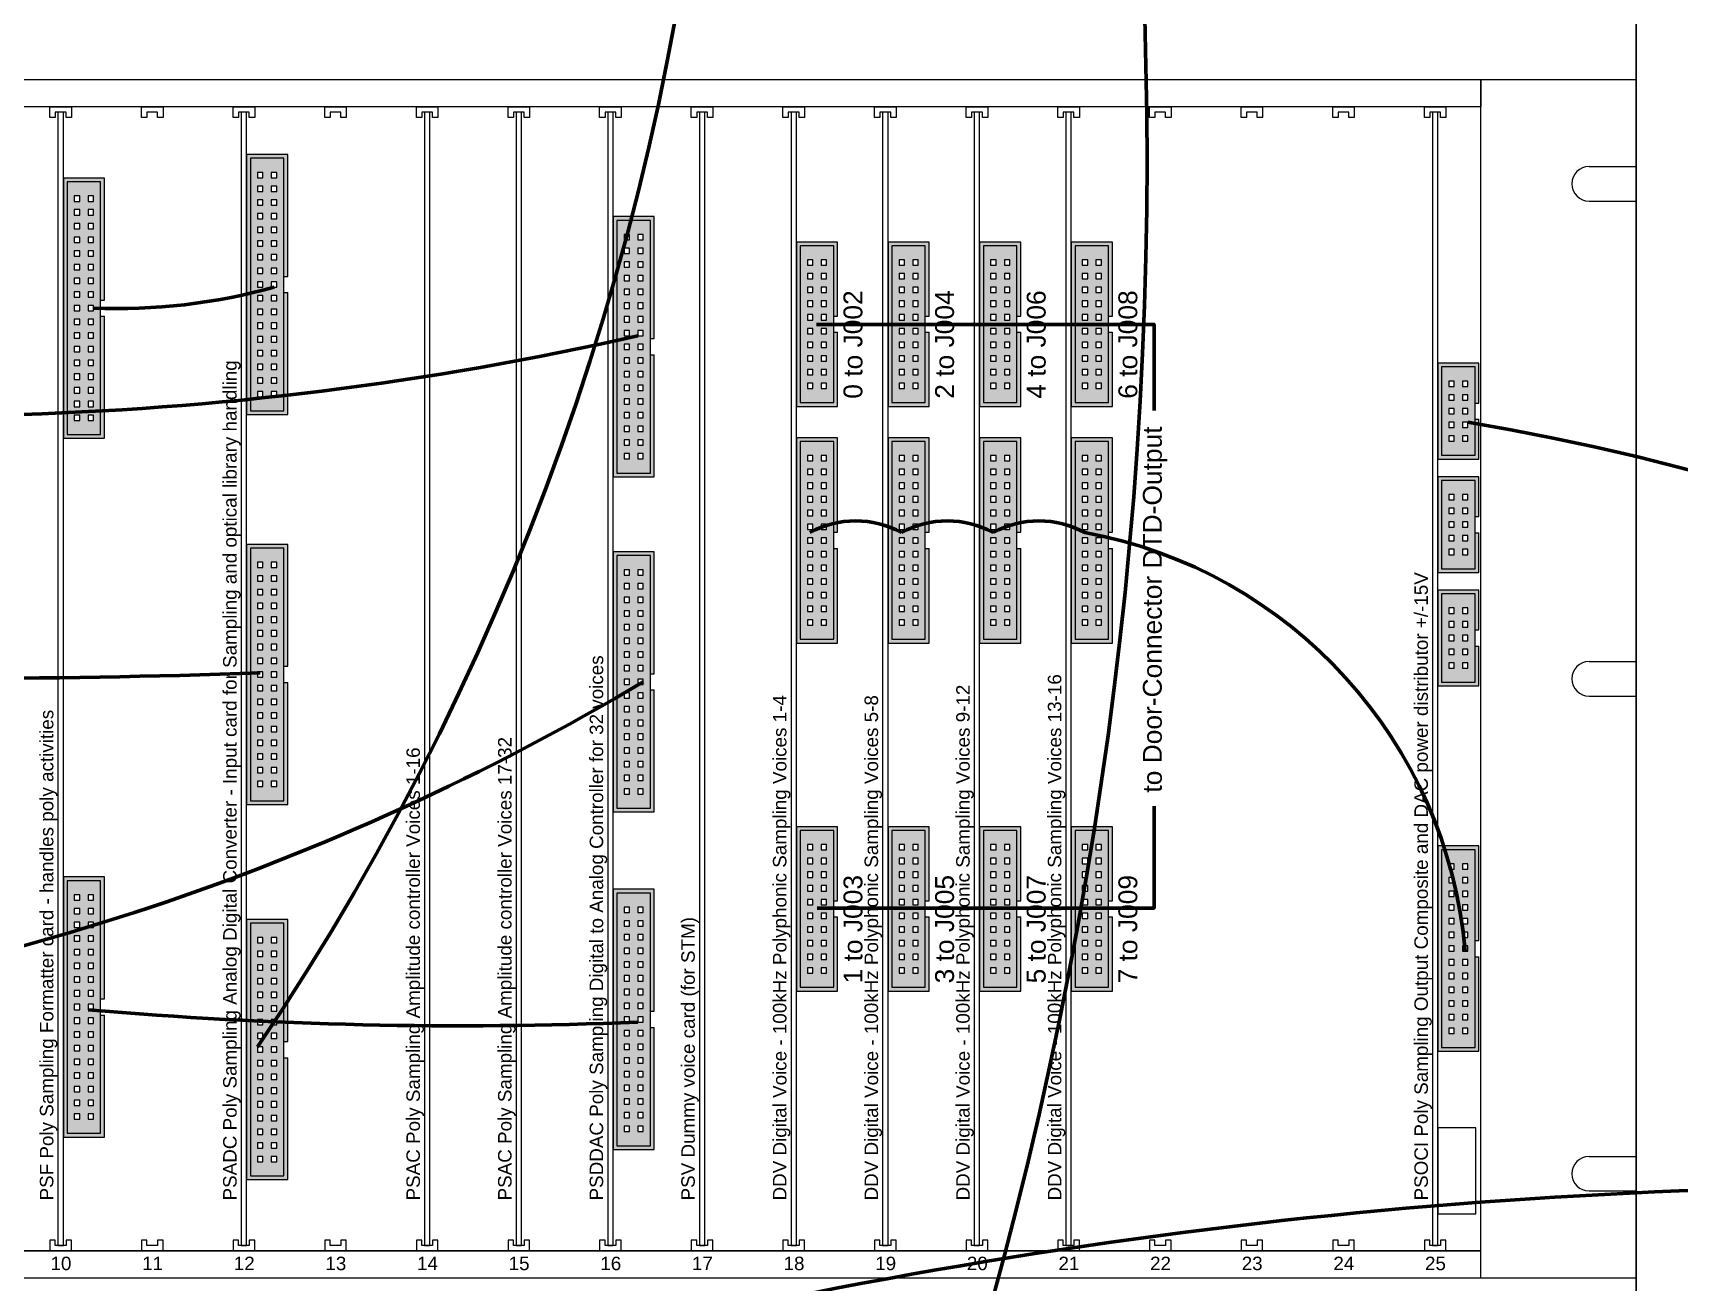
# Model space of a CAD drawing. Header units: millimetres. Extents: x -4275 to 1791, y -353 to 2461.
# Drawn here: x 185.2 to 490.6, y 818.4 to 1050.1 of the extents above; entities that cross this region are included whole.
import ezdxf
from ezdxf.enums import TextEntityAlignment as Align

# ---------------------------------------------------------------- set-up
doc = ezdxf.new("R2010")
doc.units = ezdxf.units.MM
doc.header["$LTSCALE"] = 0.4
doc.layers.add('Connections', color=7, linetype='Continuous', lineweight=70)
doc.styles.get("Standard").update_dxf_attribs({"font": 'ARIALUNI.ttf'})

# ---------------------------------------------------------------- blocks, each defined once
blk = doc.blocks.new('Rack-5HE 25 Slots')
for p, q in [((482.6, 222.25), (0, 222.25)), ((453.8, 0), (453.8, 222.25)), ((453.8, 222.25), (453.8, 217.25)), ((482.6, 206.15), (482.6, 222.25)), ((453.8, 217.25), (28.8, 217.25)), ((473.86, 206.15), (482.6, 206.15)), ((473.86, 199.75), (482.6, 199.75)), ((482.6, 114.33), (482.6, 199.75)), ((473.86, 114.33), (482.6, 114.33)), ((473.86, 107.92), (482.6, 107.92)), ((482.6, 22.5), (482.6, 107.92)), ((473.86, 22.5), (482.6, 22.5)), ((473.86, 16.1), (482.6, 16.1)), ((482.6, 0), (482.6, 16.1)), ((28.8, 5), (453.8, 5)), ((453.8, 5), (28.8, 5)), ((0, 0), (482.6, 0))]:
    blk.add_line(p, q)
for points in [[(188.3, 217.25), (192.3, 217.25), (192.3, 215.25), (191.3, 215.25), (191.3, 216.25), (189.3, 216.25), (189.3, 215.25), (188.3, 215.25)], [(205.3, 217.25), (209.3, 217.25), (209.3, 215.25), (208.3, 215.25), (208.3, 216.25), (206.3, 216.25), (206.3, 215.25), (205.3, 215.25)], [(222.3, 217.25), (226.3, 217.25), (226.3, 215.25), (225.3, 215.25), (225.3, 216.25), (223.3, 216.25), (223.3, 215.25), (222.3, 215.25)], [(239.3, 217.25), (243.3, 217.25), (243.3, 215.25), (242.3, 215.25), (242.3, 216.25), (240.3, 216.25), (240.3, 215.25), (239.3, 215.25)], [(256.3, 217.25), (260.3, 217.25), (260.3, 215.25), (259.3, 215.25), (259.3, 216.25), (257.3, 216.25), (257.3, 215.25), (256.3, 215.25)], [(273.3, 217.25), (277.3, 217.25), (277.3, 215.25), (276.3, 215.25), (276.3, 216.25), (274.3, 216.25), (274.3, 215.25), (273.3, 215.25)], [(290.3, 217.25), (294.3, 217.25), (294.3, 215.25), (293.3, 215.25), (293.3, 216.25), (291.3, 216.25), (291.3, 215.25), (290.3, 215.25)], [(307.3, 217.25), (311.3, 217.25), (311.3, 215.25), (310.3, 215.25), (310.3, 216.25), (308.3, 216.25), (308.3, 215.25), (307.3, 215.25)], [(324.3, 217.25), (328.3, 217.25), (328.3, 215.25), (327.3, 215.25), (327.3, 216.25), (325.3, 216.25), (325.3, 215.25), (324.3, 215.25)], [(341.3, 217.25), (345.3, 217.25), (345.3, 215.25), (344.3, 215.25), (344.3, 216.25), (342.3, 216.25), (342.3, 215.25), (341.3, 215.25)], [(358.3, 217.25), (362.3, 217.25), (362.3, 215.25), (361.3, 215.25), (361.3, 216.25), (359.3, 216.25), (359.3, 215.25), (358.3, 215.25)], [(375.3, 217.25), (379.3, 217.25), (379.3, 215.25), (378.3, 215.25), (378.3, 216.25), (376.3, 216.25), (376.3, 215.25), (375.3, 215.25)], [(392.3, 217.25), (396.3, 217.25), (396.3, 215.25), (395.3, 215.25), (395.3, 216.25), (393.3, 216.25), (393.3, 215.25), (392.3, 215.25)], [(409.3, 217.25), (413.3, 217.25), (413.3, 215.25), (412.3, 215.25), (412.3, 216.25), (410.3, 216.25), (410.3, 215.25), (409.3, 215.25)], [(426.3, 217.25), (430.3, 217.25), (430.3, 215.25), (429.3, 215.25), (429.3, 216.25), (427.3, 216.25), (427.3, 215.25), (426.3, 215.25)], [(443.3, 217.25), (447.3, 217.25), (447.3, 215.25), (446.3, 215.25), (446.3, 216.25), (444.3, 216.25), (444.3, 215.25), (443.3, 215.25)], [(188.3, 5), (192.3, 5), (192.3, 7), (191.3, 7), (191.3, 6), (189.3, 6), (189.3, 7), (188.3, 7)], [(205.3, 5), (209.3, 5), (209.3, 7), (208.3, 7), (208.3, 6), (206.3, 6), (206.3, 7), (205.3, 7)], [(222.3, 5), (226.3, 5), (226.3, 7), (225.3, 7), (225.3, 6), (223.3, 6), (223.3, 7), (222.3, 7)], [(239.3, 5), (243.3, 5), (243.3, 7), (242.3, 7), (242.3, 6), (240.3, 6), (240.3, 7), (239.3, 7)], [(256.3, 5), (260.3, 5), (260.3, 7), (259.3, 7), (259.3, 6), (257.3, 6), (257.3, 7), (256.3, 7)], [(273.3, 5), (277.3, 5), (277.3, 7), (276.3, 7), (276.3, 6), (274.3, 6), (274.3, 7), (273.3, 7)], [(290.3, 5), (294.3, 5), (294.3, 7), (293.3, 7), (293.3, 6), (291.3, 6), (291.3, 7), (290.3, 7)], [(307.3, 5), (311.3, 5), (311.3, 7), (310.3, 7), (310.3, 6), (308.3, 6), (308.3, 7), (307.3, 7)], [(324.3, 5), (328.3, 5), (328.3, 7), (327.3, 7), (327.3, 6), (325.3, 6), (325.3, 7), (324.3, 7)], [(341.3, 5), (345.3, 5), (345.3, 7), (344.3, 7), (344.3, 6), (342.3, 6), (342.3, 7), (341.3, 7)], [(358.3, 5), (362.3, 5), (362.3, 7), (361.3, 7), (361.3, 6), (359.3, 6), (359.3, 7), (358.3, 7)], [(375.3, 5), (379.3, 5), (379.3, 7), (378.3, 7), (378.3, 6), (376.3, 6), (376.3, 7), (375.3, 7)], [(392.3, 5), (396.3, 5), (396.3, 7), (395.3, 7), (395.3, 6), (393.3, 6), (393.3, 7), (392.3, 7)], [(409.3, 5), (413.3, 5), (413.3, 7), (412.3, 7), (412.3, 6), (410.3, 6), (410.3, 7), (409.3, 7)], [(426.3, 5), (430.3, 5), (430.3, 7), (429.3, 7), (429.3, 6), (427.3, 6), (427.3, 7), (426.3, 7)], [(443.3, 5), (447.3, 5), (447.3, 7), (446.3, 7), (446.3, 6), (444.3, 6), (444.3, 7), (443.3, 7)]]:
    blk.add_lwpolyline(points, close=True)
for centre in [(473.86, 202.95), (473.86, 111.12), (473.86, 19.3)]:
    blk.add_arc(centre, 3.2, 90, 270)
for s, p in [('10', (190.36, 1.41)), ('11', (207.36, 1.41)), ('12', (224.36, 1.41)), ('13', (241.36, 1.41)), ('14', (258.36, 1.41)), ('15', (275.36, 1.41)), ('16', (292.36, 1.41)), ('17', (309.36, 1.41)), ('18', (326.36, 1.41)), ('19', (343.36, 1.41)), ('20', (360.36, 1.41)), ('21', (377.36, 1.41)), ('22', (394.36, 1.41)), ('23', (411.36, 1.41)), ('24', (428.36, 1.41)), ('25', (445.36, 1.41))]:
    blk.add_text(s, height=2.5).set_placement(p, align=Align.CENTER)
blk = doc.blocks.new('Karte-5HE')
blk.add_lwpolyline([(-0.5, 0), (0.5, 0), (0.5, 210.25), (-0.5, 210.25)], close=True)
blk.add_attdef('CARD', (-1.35, 8.34), '', height=2.5, rotation=90)
blk = doc.blocks.new('Connector-20')
at = {"true_color": 0x7abdff}
h = blk.add_hatch(color=151, dxfattribs=at)
h.dxf.hatch_style = 1
h.paths.add_polyline_path([(6.92, 29.78), (6.92, 16.74), (7.62, 16.74), (7.62, 30.48), (0, 30.48), (0, 0), (7.62, 0), (7.62, 13.74), (6.92, 13.74), (6.92, 0.7), (0.7, 0.7), (0.7, 29.78)])
at = {"true_color": 0x389cff}
h = blk.add_hatch(color=150, dxfattribs=at)
h.dxf.hatch_style = 1
h.paths.add_polyline_path([(0.7, 29.78), (0.7, 0.7), (6.92, 0.7), (6.92, 29.78)])
h.paths.add_polyline_path([(3.04, 27.17), (3.04, 26.17), (2.04, 26.17), (2.04, 27.17)], flags=16)
h.paths.add_polyline_path([(4.58, 27.17), (5.58, 27.17), (5.58, 26.17), (4.58, 26.17)], flags=16)
h.paths.add_polyline_path([(3.04, 24.63), (3.04, 23.63), (2.04, 23.63), (2.04, 24.63)], flags=16)
h.paths.add_polyline_path([(4.58, 24.63), (5.58, 24.63), (5.58, 23.63), (4.58, 23.63)], flags=16)
h.paths.add_polyline_path([(3.04, 22.09), (3.04, 21.09), (2.04, 21.09), (2.04, 22.09)], flags=16)
h.paths.add_polyline_path([(4.58, 22.09), (5.58, 22.09), (5.58, 21.09), (4.58, 21.09)], flags=16)
h.paths.add_polyline_path([(3.04, 19.55), (3.04, 18.55), (2.04, 18.55), (2.04, 19.55)], flags=16)
h.paths.add_polyline_path([(4.58, 19.55), (5.58, 19.55), (5.58, 18.55), (4.58, 18.55)], flags=16)
h.paths.add_polyline_path([(3.04, 17.01), (3.04, 16.01), (2.04, 16.01), (2.04, 17.01)], flags=16)
h.paths.add_polyline_path([(4.58, 17.01), (5.58, 17.01), (5.58, 16.01), (4.58, 16.01)], flags=16)
h.paths.add_polyline_path([(3.04, 14.47), (3.04, 13.47), (2.04, 13.47), (2.04, 14.47)], flags=16)
h.paths.add_polyline_path([(4.58, 14.47), (5.58, 14.47), (5.58, 13.47), (4.58, 13.47)], flags=16)
h.paths.add_polyline_path([(3.04, 11.93), (3.04, 10.93), (2.04, 10.93), (2.04, 11.93)], flags=16)
h.paths.add_polyline_path([(4.58, 11.93), (5.58, 11.93), (5.58, 10.93), (4.58, 10.93)], flags=16)
h.paths.add_polyline_path([(3.04, 9.39), (3.04, 8.39), (2.04, 8.39), (2.04, 9.39)], flags=16)
h.paths.add_polyline_path([(4.58, 9.39), (5.58, 9.39), (5.58, 8.39), (4.58, 8.39)], flags=16)
h.paths.add_polyline_path([(3.04, 6.85), (3.04, 5.85), (2.04, 5.85), (2.04, 6.85)], flags=16)
h.paths.add_polyline_path([(4.58, 6.85), (5.58, 6.85), (5.58, 5.85), (4.58, 5.85)], flags=16)
h.paths.add_polyline_path([(3.04, 4.31), (3.04, 3.31), (2.04, 3.31), (2.04, 4.31)], flags=16)
h.paths.add_polyline_path([(4.58, 4.31), (5.58, 4.31), (5.58, 3.31), (4.58, 3.31)], flags=16)
for p, q in [((6.92, 16.74), (7.62, 16.74)), ((6.92, 13.74), (7.62, 13.74))]:
    blk.add_line(p, q)
blk.add_lwpolyline([(7.62, 16.74), (7.62, 30.48), (0, 30.48), (0, 0), (7.62, 0), (7.62, 13.74)])
for points in [[(6.92, 29.78), (0.7, 29.78), (0.7, 0.7), (6.92, 0.7)], [(2.04, 26.17), (3.04, 26.17), (3.04, 27.17), (2.04, 27.17)], [(2.04, 23.63), (3.04, 23.63), (3.04, 24.63), (2.04, 24.63)], [(4.58, 26.17), (5.58, 26.17), (5.58, 27.17), (4.58, 27.17)], [(4.58, 23.63), (5.58, 23.63), (5.58, 24.63), (4.58, 24.63)], [(2.04, 21.09), (3.04, 21.09), (3.04, 22.09), (2.04, 22.09)], [(4.58, 21.09), (5.58, 21.09), (5.58, 22.09), (4.58, 22.09)], [(2.04, 18.55), (3.04, 18.55), (3.04, 19.55), (2.04, 19.55)], [(4.58, 18.55), (5.58, 18.55), (5.58, 19.55), (4.58, 19.55)], [(2.04, 16.01), (3.04, 16.01), (3.04, 17.01), (2.04, 17.01)], [(4.58, 16.01), (5.58, 16.01), (5.58, 17.01), (4.58, 17.01)], [(2.04, 13.47), (3.04, 13.47), (3.04, 14.47), (2.04, 14.47)], [(4.58, 13.47), (5.58, 13.47), (5.58, 14.47), (4.58, 14.47)], [(2.04, 10.93), (3.04, 10.93), (3.04, 11.93), (2.04, 11.93)], [(2.04, 8.39), (3.04, 8.39), (3.04, 9.39), (2.04, 9.39)], [(4.58, 10.93), (5.58, 10.93), (5.58, 11.93), (4.58, 11.93)], [(4.58, 8.39), (5.58, 8.39), (5.58, 9.39), (4.58, 9.39)], [(2.04, 5.85), (3.04, 5.85), (3.04, 6.85), (2.04, 6.85)], [(4.58, 5.85), (5.58, 5.85), (5.58, 6.85), (4.58, 6.85)], [(2.04, 3.31), (3.04, 3.31), (3.04, 4.31), (2.04, 4.31)], [(4.58, 3.31), (5.58, 3.31), (5.58, 4.31), (4.58, 4.31)]]:
    blk.add_lwpolyline(points, close=True)
blk = doc.blocks.new('Connector-26')
at = {"true_color": 0x7abdff}
h = blk.add_hatch(color=151, dxfattribs=at)
h.dxf.hatch_style = 1
h.paths.add_polyline_path([(0, 38.1), (0, 0), (7.62, 0), (7.62, 17.55), (6.92, 17.55), (6.92, 0.7), (0.7, 0.7), (0.7, 37.4), (6.92, 37.4), (6.92, 20.55), (7.62, 20.55), (7.62, 38.1)])
at = {"true_color": 0x389cff}
h = blk.add_hatch(color=150, dxfattribs=at)
h.dxf.hatch_style = 1
h.paths.add_polyline_path([(0.7, 37.4), (0.7, 0.7), (6.92, 0.7), (6.92, 37.4)])
h.paths.add_polyline_path([(3.04, 34.79), (3.04, 33.79), (2.04, 33.79), (2.04, 34.79)], flags=16)
h.paths.add_polyline_path([(4.58, 34.79), (5.58, 34.79), (5.58, 33.79), (4.58, 33.79)], flags=16)
h.paths.add_polyline_path([(3.04, 32.25), (3.04, 31.25), (2.04, 31.25), (2.04, 32.25)], flags=16)
h.paths.add_polyline_path([(4.58, 32.25), (5.58, 32.25), (5.58, 31.25), (4.58, 31.25)], flags=16)
h.paths.add_polyline_path([(3.04, 29.71), (3.04, 28.71), (2.04, 28.71), (2.04, 29.71)], flags=16)
h.paths.add_polyline_path([(4.58, 29.71), (5.58, 29.71), (5.58, 28.71), (4.58, 28.71)], flags=16)
h.paths.add_polyline_path([(3.04, 27.17), (3.04, 26.17), (2.04, 26.17), (2.04, 27.17)], flags=16)
h.paths.add_polyline_path([(4.58, 27.17), (5.58, 27.17), (5.58, 26.17), (4.58, 26.17)], flags=16)
h.paths.add_polyline_path([(3.04, 24.63), (3.04, 23.63), (2.04, 23.63), (2.04, 24.63)], flags=16)
h.paths.add_polyline_path([(4.58, 24.63), (5.58, 24.63), (5.58, 23.63), (4.58, 23.63)], flags=16)
h.paths.add_polyline_path([(3.04, 22.09), (3.04, 21.09), (2.04, 21.09), (2.04, 22.09)], flags=16)
h.paths.add_polyline_path([(4.58, 22.09), (5.58, 22.09), (5.58, 21.09), (4.58, 21.09)], flags=16)
h.paths.add_polyline_path([(3.04, 19.55), (3.04, 18.55), (2.04, 18.55), (2.04, 19.55)], flags=16)
h.paths.add_polyline_path([(4.58, 19.55), (5.58, 19.55), (5.58, 18.55), (4.58, 18.55)], flags=16)
h.paths.add_polyline_path([(3.04, 17.01), (3.04, 16.01), (2.04, 16.01), (2.04, 17.01)], flags=16)
h.paths.add_polyline_path([(4.58, 17.01), (5.58, 17.01), (5.58, 16.01), (4.58, 16.01)], flags=16)
h.paths.add_polyline_path([(3.04, 14.47), (3.04, 13.47), (2.04, 13.47), (2.04, 14.47)], flags=16)
h.paths.add_polyline_path([(4.58, 14.47), (5.58, 14.47), (5.58, 13.47), (4.58, 13.47)], flags=16)
h.paths.add_polyline_path([(3.04, 11.93), (3.04, 10.93), (2.04, 10.93), (2.04, 11.93)], flags=16)
h.paths.add_polyline_path([(4.58, 11.93), (5.58, 11.93), (5.58, 10.93), (4.58, 10.93)], flags=16)
h.paths.add_polyline_path([(3.04, 9.39), (3.04, 8.39), (2.04, 8.39), (2.04, 9.39)], flags=16)
h.paths.add_polyline_path([(4.58, 9.39), (5.58, 9.39), (5.58, 8.39), (4.58, 8.39)], flags=16)
h.paths.add_polyline_path([(3.04, 6.85), (3.04, 5.85), (2.04, 5.85), (2.04, 6.85)], flags=16)
h.paths.add_polyline_path([(4.58, 6.85), (5.58, 6.85), (5.58, 5.85), (4.58, 5.85)], flags=16)
h.paths.add_polyline_path([(3.04, 4.31), (3.04, 3.31), (2.04, 3.31), (2.04, 4.31)], flags=16)
h.paths.add_polyline_path([(4.58, 4.31), (5.58, 4.31), (5.58, 3.31), (4.58, 3.31)], flags=16)
for p, q in [((6.92, 20.55), (7.62, 20.55)), ((6.92, 17.55), (7.62, 17.55))]:
    blk.add_line(p, q)
blk.add_lwpolyline([(7.62, 20.55), (7.62, 38.1), (0, 38.1), (0, 0), (7.62, 0), (7.62, 17.55)])
for points in [[(6.92, 37.4), (0.7, 37.4), (0.7, 0.7), (6.92, 0.7)], [(2.04, 33.79), (3.04, 33.79), (3.04, 34.79), (2.04, 34.79)], [(4.58, 33.79), (5.58, 33.79), (5.58, 34.79), (4.58, 34.79)], [(2.04, 31.25), (3.04, 31.25), (3.04, 32.25), (2.04, 32.25)], [(4.58, 31.25), (5.58, 31.25), (5.58, 32.25), (4.58, 32.25)], [(2.04, 28.71), (3.04, 28.71), (3.04, 29.71), (2.04, 29.71)], [(4.58, 28.71), (5.58, 28.71), (5.58, 29.71), (4.58, 29.71)], [(2.04, 26.17), (3.04, 26.17), (3.04, 27.17), (2.04, 27.17)], [(2.04, 23.63), (3.04, 23.63), (3.04, 24.63), (2.04, 24.63)], [(4.58, 26.17), (5.58, 26.17), (5.58, 27.17), (4.58, 27.17)], [(4.58, 23.63), (5.58, 23.63), (5.58, 24.63), (4.58, 24.63)], [(2.04, 21.09), (3.04, 21.09), (3.04, 22.09), (2.04, 22.09)], [(4.58, 21.09), (5.58, 21.09), (5.58, 22.09), (4.58, 22.09)], [(2.04, 18.55), (3.04, 18.55), (3.04, 19.55), (2.04, 19.55)], [(4.58, 18.55), (5.58, 18.55), (5.58, 19.55), (4.58, 19.55)], [(2.04, 16.01), (3.04, 16.01), (3.04, 17.01), (2.04, 17.01)], [(4.58, 16.01), (5.58, 16.01), (5.58, 17.01), (4.58, 17.01)], [(2.04, 13.47), (3.04, 13.47), (3.04, 14.47), (2.04, 14.47)], [(4.58, 13.47), (5.58, 13.47), (5.58, 14.47), (4.58, 14.47)], [(2.04, 10.93), (3.04, 10.93), (3.04, 11.93), (2.04, 11.93)], [(2.04, 8.39), (3.04, 8.39), (3.04, 9.39), (2.04, 9.39)], [(4.58, 10.93), (5.58, 10.93), (5.58, 11.93), (4.58, 11.93)], [(4.58, 8.39), (5.58, 8.39), (5.58, 9.39), (4.58, 9.39)], [(2.04, 5.85), (3.04, 5.85), (3.04, 6.85), (2.04, 6.85)], [(4.58, 5.85), (5.58, 5.85), (5.58, 6.85), (4.58, 6.85)], [(2.04, 3.31), (3.04, 3.31), (3.04, 4.31), (2.04, 4.31)], [(4.58, 3.31), (5.58, 3.31), (5.58, 4.31), (4.58, 4.31)]]:
    blk.add_lwpolyline(points, close=True)
blk = doc.blocks.new('Voice-Card')
blk.add_lwpolyline([(-0.5, 0), (0.5, 0), (0.5, 210.25), (-0.5, 210.25)], close=True)
for name, p in [('Connector-20', (0.5, 155.66)), ('Connector-26', (0.5, 111.74)), ('Connector-20', (0.5, 47.19))]:
    blk.add_blockref(name, p)
blk.add_attdef('CARD', (-1.35, 8.34), '', height=2.5, rotation=90)
blk = doc.blocks.new('Connector-10')
at = {"true_color": 0x7abdff}
h = blk.add_hatch(color=151, dxfattribs=at)
h.dxf.hatch_style = 1
h.paths.add_polyline_path([(6.92, 17.08), (6.92, 10.39), (7.62, 10.39), (7.62, 17.78), (0, 17.78), (0, 0), (7.62, 0), (7.62, 7.39), (6.92, 7.39), (6.92, 0.7), (0.7, 0.7), (0.7, 17.08)])
at = {"true_color": 0x389cff}
h = blk.add_hatch(color=150, dxfattribs=at)
h.dxf.hatch_style = 1
h.paths.add_polyline_path([(0.7, 17.08), (0.7, 0.7), (6.92, 0.7), (6.92, 17.08)])
h.paths.add_polyline_path([(3.04, 14.47), (3.04, 13.47), (2.04, 13.47), (2.04, 14.47)], flags=16)
h.paths.add_polyline_path([(4.58, 14.47), (5.58, 14.47), (5.58, 13.47), (4.58, 13.47)], flags=16)
h.paths.add_polyline_path([(3.04, 11.93), (3.04, 10.93), (2.04, 10.93), (2.04, 11.93)], flags=16)
h.paths.add_polyline_path([(4.58, 11.93), (5.58, 11.93), (5.58, 10.93), (4.58, 10.93)], flags=16)
h.paths.add_polyline_path([(3.04, 9.39), (3.04, 8.39), (2.04, 8.39), (2.04, 9.39)], flags=16)
h.paths.add_polyline_path([(4.58, 9.39), (5.58, 9.39), (5.58, 8.39), (4.58, 8.39)], flags=16)
h.paths.add_polyline_path([(3.04, 6.85), (3.04, 5.85), (2.04, 5.85), (2.04, 6.85)], flags=16)
h.paths.add_polyline_path([(4.58, 6.85), (5.58, 6.85), (5.58, 5.85), (4.58, 5.85)], flags=16)
h.paths.add_polyline_path([(3.04, 4.31), (3.04, 3.31), (2.04, 3.31), (2.04, 4.31)], flags=16)
h.paths.add_polyline_path([(4.58, 4.31), (5.58, 4.31), (5.58, 3.31), (4.58, 3.31)], flags=16)
for p, q in [((6.92, 10.39), (7.62, 10.39)), ((6.92, 7.39), (7.62, 7.39))]:
    blk.add_line(p, q)
blk.add_lwpolyline([(7.62, 10.39), (7.62, 17.78), (0, 17.78), (0, 0), (7.62, 0), (7.62, 7.39)])
for points in [[(6.92, 17.08), (0.7, 17.08), (0.7, 0.7), (6.92, 0.7)], [(2.04, 13.47), (3.04, 13.47), (3.04, 14.47), (2.04, 14.47)], [(4.58, 13.47), (5.58, 13.47), (5.58, 14.47), (4.58, 14.47)], [(2.04, 10.93), (3.04, 10.93), (3.04, 11.93), (2.04, 11.93)], [(2.04, 8.39), (3.04, 8.39), (3.04, 9.39), (2.04, 9.39)], [(4.58, 10.93), (5.58, 10.93), (5.58, 11.93), (4.58, 11.93)], [(4.58, 8.39), (5.58, 8.39), (5.58, 9.39), (4.58, 9.39)], [(2.04, 5.85), (3.04, 5.85), (3.04, 6.85), (2.04, 6.85)], [(4.58, 5.85), (5.58, 5.85), (5.58, 6.85), (4.58, 6.85)], [(2.04, 3.31), (3.04, 3.31), (3.04, 4.31), (2.04, 4.31)], [(4.58, 3.31), (5.58, 3.31), (5.58, 4.31), (4.58, 4.31)]]:
    blk.add_lwpolyline(points, close=True)
blk = doc.blocks.new('PSOC-Card')
for points in [[(-0.5, 0), (0.5, 0), (0.5, 210.25), (-0.5, 210.25)], [(0.5, 5.85), (7.57, 5.85), (7.57, 21.79), (0.5, 21.79)]]:
    blk.add_lwpolyline(points, close=True)
for name, p in [('Connector-10', (0.5, 145.88)), ('Connector-10', (0.5, 124.83)), ('Connector-10', (0.5, 103.79)), ('Connector-26', (0.5, 36.01))]:
    blk.add_blockref(name, p)
blk.add_attdef('CARD', (-1.35, 8.34), '', height=2.5, rotation=90)
blk = doc.blocks.new('Connector-34')
at = {"true_color": 0x7abdff}
h = blk.add_hatch(color=151, dxfattribs=at)
h.dxf.hatch_style = 1
h.paths.add_polyline_path([(0, 48.26), (0, 0), (7.62, 0), (7.62, 22.63), (6.92, 22.63), (6.92, 0.7), (0.7, 0.7), (0.7, 47.56), (6.92, 47.56), (6.92, 25.63), (7.62, 25.63), (7.62, 48.26)])
at = {"true_color": 0x389cff}
h = blk.add_hatch(color=150, dxfattribs=at)
h.dxf.hatch_style = 1
h.paths.add_polyline_path([(0.7, 47.56), (0.7, 0.7), (6.92, 0.7), (6.92, 47.56)])
h.paths.add_polyline_path([(5.58, 44.95), (5.58, 43.95), (4.58, 43.95), (4.58, 44.95)], flags=16)
h.paths.add_polyline_path([(3.04, 44.95), (3.04, 43.95), (2.04, 43.95), (2.04, 44.95)], flags=16)
h.paths.add_polyline_path([(5.58, 42.41), (5.58, 41.41), (4.58, 41.41), (4.58, 42.41)], flags=16)
h.paths.add_polyline_path([(3.04, 42.41), (3.04, 41.41), (2.04, 41.41), (2.04, 42.41)], flags=16)
h.paths.add_polyline_path([(5.58, 39.87), (5.58, 38.87), (4.58, 38.87), (4.58, 39.87)], flags=16)
h.paths.add_polyline_path([(3.04, 39.87), (3.04, 38.87), (2.04, 38.87), (2.04, 39.87)], flags=16)
h.paths.add_polyline_path([(5.58, 37.33), (5.58, 36.33), (4.58, 36.33), (4.58, 37.33)], flags=16)
h.paths.add_polyline_path([(3.04, 37.33), (3.04, 36.33), (2.04, 36.33), (2.04, 37.33)], flags=16)
h.paths.add_polyline_path([(5.58, 34.79), (5.58, 33.79), (4.58, 33.79), (4.58, 34.79)], flags=16)
h.paths.add_polyline_path([(3.04, 34.79), (3.04, 33.79), (2.04, 33.79), (2.04, 34.79)], flags=16)
h.paths.add_polyline_path([(5.58, 32.25), (5.58, 31.25), (4.58, 31.25), (4.58, 32.25)], flags=16)
h.paths.add_polyline_path([(3.04, 32.25), (3.04, 31.25), (2.04, 31.25), (2.04, 32.25)], flags=16)
h.paths.add_polyline_path([(5.58, 29.71), (5.58, 28.71), (4.58, 28.71), (4.58, 29.71)], flags=16)
h.paths.add_polyline_path([(3.04, 29.71), (3.04, 28.71), (2.04, 28.71), (2.04, 29.71)], flags=16)
h.paths.add_polyline_path([(5.58, 27.17), (5.58, 26.17), (4.58, 26.17), (4.58, 27.17)], flags=16)
h.paths.add_polyline_path([(3.04, 27.17), (3.04, 26.17), (2.04, 26.17), (2.04, 27.17)], flags=16)
h.paths.add_polyline_path([(5.58, 24.63), (5.58, 23.63), (4.58, 23.63), (4.58, 24.63)], flags=16)
h.paths.add_polyline_path([(3.04, 24.63), (3.04, 23.63), (2.04, 23.63), (2.04, 24.63)], flags=16)
h.paths.add_polyline_path([(5.58, 22.09), (5.58, 21.09), (4.58, 21.09), (4.58, 22.09)], flags=16)
h.paths.add_polyline_path([(3.04, 22.09), (3.04, 21.09), (2.04, 21.09), (2.04, 22.09)], flags=16)
h.paths.add_polyline_path([(5.58, 19.55), (5.58, 18.55), (4.58, 18.55), (4.58, 19.55)], flags=16)
h.paths.add_polyline_path([(3.04, 19.55), (3.04, 18.55), (2.04, 18.55), (2.04, 19.55)], flags=16)
h.paths.add_polyline_path([(5.58, 17.01), (5.58, 16.01), (4.58, 16.01), (4.58, 17.01)], flags=16)
h.paths.add_polyline_path([(3.04, 17.01), (3.04, 16.01), (2.04, 16.01), (2.04, 17.01)], flags=16)
h.paths.add_polyline_path([(5.58, 14.47), (5.58, 13.47), (4.58, 13.47), (4.58, 14.47)], flags=16)
h.paths.add_polyline_path([(3.04, 14.47), (3.04, 13.47), (2.04, 13.47), (2.04, 14.47)], flags=16)
h.paths.add_polyline_path([(5.58, 11.93), (5.58, 10.93), (4.58, 10.93), (4.58, 11.93)], flags=16)
h.paths.add_polyline_path([(3.04, 11.93), (3.04, 10.93), (2.04, 10.93), (2.04, 11.93)], flags=16)
h.paths.add_polyline_path([(5.58, 9.39), (5.58, 8.39), (4.58, 8.39), (4.58, 9.39)], flags=16)
h.paths.add_polyline_path([(3.04, 9.39), (3.04, 8.39), (2.04, 8.39), (2.04, 9.39)], flags=16)
h.paths.add_polyline_path([(5.58, 6.85), (5.58, 5.85), (4.58, 5.85), (4.58, 6.85)], flags=16)
h.paths.add_polyline_path([(3.04, 6.85), (3.04, 5.85), (2.04, 5.85), (2.04, 6.85)], flags=16)
h.paths.add_polyline_path([(5.58, 4.31), (5.58, 3.31), (4.58, 3.31), (4.58, 4.31)], flags=16)
h.paths.add_polyline_path([(3.04, 4.31), (3.04, 3.31), (2.04, 3.31), (2.04, 4.31)], flags=16)
for p, q in [((6.92, 25.63), (7.62, 25.63)), ((6.92, 22.63), (7.62, 22.63))]:
    blk.add_line(p, q)
blk.add_lwpolyline([(7.62, 25.63), (7.62, 48.26), (0, 48.26), (0, 0), (7.62, 0), (7.62, 22.63)])
for points in [[(6.92, 47.56), (0.7, 47.56), (0.7, 0.7), (6.92, 0.7)], [(2.04, 43.95), (3.04, 43.95), (3.04, 44.95), (2.04, 44.95)], [(4.58, 43.95), (5.58, 43.95), (5.58, 44.95), (4.58, 44.95)], [(2.04, 41.41), (3.04, 41.41), (3.04, 42.41), (2.04, 42.41)], [(2.04, 38.87), (3.04, 38.87), (3.04, 39.87), (2.04, 39.87)], [(4.58, 41.41), (5.58, 41.41), (5.58, 42.41), (4.58, 42.41)], [(4.58, 38.87), (5.58, 38.87), (5.58, 39.87), (4.58, 39.87)], [(2.04, 36.33), (3.04, 36.33), (3.04, 37.33), (2.04, 37.33)], [(4.58, 36.33), (5.58, 36.33), (5.58, 37.33), (4.58, 37.33)], [(2.04, 33.79), (3.04, 33.79), (3.04, 34.79), (2.04, 34.79)], [(4.58, 33.79), (5.58, 33.79), (5.58, 34.79), (4.58, 34.79)], [(2.04, 31.25), (3.04, 31.25), (3.04, 32.25), (2.04, 32.25)], [(4.58, 31.25), (5.58, 31.25), (5.58, 32.25), (4.58, 32.25)], [(2.04, 28.71), (3.04, 28.71), (3.04, 29.71), (2.04, 29.71)], [(4.58, 28.71), (5.58, 28.71), (5.58, 29.71), (4.58, 29.71)], [(2.04, 26.17), (3.04, 26.17), (3.04, 27.17), (2.04, 27.17)], [(2.04, 23.63), (3.04, 23.63), (3.04, 24.63), (2.04, 24.63)], [(4.58, 26.17), (5.58, 26.17), (5.58, 27.17), (4.58, 27.17)], [(4.58, 23.63), (5.58, 23.63), (5.58, 24.63), (4.58, 24.63)], [(2.04, 21.09), (3.04, 21.09), (3.04, 22.09), (2.04, 22.09)], [(4.58, 21.09), (5.58, 21.09), (5.58, 22.09), (4.58, 22.09)], [(2.04, 18.55), (3.04, 18.55), (3.04, 19.55), (2.04, 19.55)], [(4.58, 18.55), (5.58, 18.55), (5.58, 19.55), (4.58, 19.55)], [(2.04, 16.01), (3.04, 16.01), (3.04, 17.01), (2.04, 17.01)], [(4.58, 16.01), (5.58, 16.01), (5.58, 17.01), (4.58, 17.01)], [(2.04, 13.47), (3.04, 13.47), (3.04, 14.47), (2.04, 14.47)], [(4.58, 13.47), (5.58, 13.47), (5.58, 14.47), (4.58, 14.47)], [(2.04, 10.93), (3.04, 10.93), (3.04, 11.93), (2.04, 11.93)], [(2.04, 8.39), (3.04, 8.39), (3.04, 9.39), (2.04, 9.39)], [(4.58, 10.93), (5.58, 10.93), (5.58, 11.93), (4.58, 11.93)], [(4.58, 8.39), (5.58, 8.39), (5.58, 9.39), (4.58, 9.39)], [(2.04, 5.85), (3.04, 5.85), (3.04, 6.85), (2.04, 6.85)], [(4.58, 5.85), (5.58, 5.85), (5.58, 6.85), (4.58, 6.85)], [(2.04, 3.31), (3.04, 3.31), (3.04, 4.31), (2.04, 4.31)], [(4.58, 3.31), (5.58, 3.31), (5.58, 4.31), (4.58, 4.31)]]:
    blk.add_lwpolyline(points, close=True)
blk = doc.blocks.new('PSDDAC-Card')
blk.add_lwpolyline([(-0.5, 0), (0.5, 0), (0.5, 210.25), (-0.5, 210.25)], close=True)
for p in [(0.5, 142.59), (0.5, 80.41), (0.5, 17.8)]:
    blk.add_blockref('Connector-34', p)
blk.add_attdef('CARD', (-1.35, 8.34), '', height=2.5, rotation=90)
blk = doc.blocks.new('PSADC-Card')
blk.add_lwpolyline([(-0.5, 0), (0.5, 0), (0.5, 210.25), (-0.5, 210.25)], close=True)
for p in [(0.5, 154.12), (0.5, 81.8), (0.5, 12.2)]:
    blk.add_blockref('Connector-34', p)
blk.add_attdef('CARD', (-1.35, 8.34), '', height=2.5, rotation=90)
blk = doc.blocks.new('PSF-Card')
blk.add_lwpolyline([(-0.5, 0), (0.5, 0), (0.5, 210.25), (-0.5, 210.25)], close=True)
for p in [(0.5, 149.74), (0.5, 20.1)]:
    blk.add_blockref('Connector-34', p)
blk.add_attdef('CARD', (-1.35, 8.34), '', height=2.5, rotation=90)

msp = doc.modelspace()

# ---------------------------------------------------------------- linework, layer by layer
for points in [[(0, 1399.18), (0, -30.82), (482.6, -30.82), (482.6, 1399.18)], [(0, 1399.18), (482.6, 1399.18), (482.6, -30.82), (0, -30.82)]]:
    msp.add_lwpolyline(points, close=True)
at = {"layer": 'Connections'}
for points in [[(393.15, 980.07), (393.15, 996.03), (330.54, 996.03)], [(330.65, 887.75), (393.15, 887.75), (393.15, 906.66)]]:
    msp.add_lwpolyline(points, dxfattribs=at)
for centre, radius, start, end in [((-188.4, 1141.83), 500.72, 326.025, 26.6442), ((-402.07, 1026.67), 793.92, 340.61469, 21.88951), ((200.66, 1108.6), 109.63, 267.7648, 285.4601), ((164.45, 1580.17), 601.11, 271.42275, 282.7755), ((371.03, 506.26), 478.45, 19.8388, 80.3317), ((337.8, 941.55), 18.03, 61.8755, 118.1245), ((354.8, 941.55), 18.03, 61.8755, 118.1245), ((371.8, 941.55), 18.03, 61.8755, 118.1245), ((364.5, 872.2), 86.71, 4.9905, 79.5009), ((167.8, 2680.3), 1749.94, 268.0515, 271.9485), ((58.94, 1332.67), 468.73, 276.1116, 300.7196), ((264.3, 1662.4), 796.48, 265.03614, 272.38052), ((530.82, -198.89), 1034.96, 76.05246, 108.9136)]:
    msp.add_arc(centre, radius, start, end, dxfattribs=at)

# ---------------------------------------------------------------- block references
msp.add_blockref('Rack-5HE 25 Slots', (0, 819.18))
for name, p, values in [('PSF-Card', (190.3, 825.18), {'CARD': 'PSF Poly Sampling Formatter card - handles poly activities'}), ('PSADC-Card', (224.3, 825.18), {'CARD': 'PSADC Poly Sampling Analog Digital Converter - Input card for Sampling and optical library handling'}), ('Karte-5HE', (258.3, 825.18), {'CARD': 'PSAC Poly Sampling Amplitude controller Voices 1-16'}), ('Karte-5HE', (275.3, 825.18), {'CARD': 'PSAC Poly Sampling Amplitude controller Voices 17-32'}), ('PSDDAC-Card', (292.3, 825.18), {'CARD': 'PSDDAC Poly Sampling Digital to Analog Controller for 32 voices'}), ('Karte-5HE', (309.3, 825.18), {'CARD': 'PSV Dummy voice card (for STM)'}), ('Voice-Card', (326.3, 825.18), {'CARD': 'DDV Digital Voice - 100kHz Polyphonic Sampling Voices 1-4'}), ('Voice-Card', (343.3, 825.18), {'CARD': 'DDV Digital Voice - 100kHz Polyphonic Sampling Voices 5-8'}), ('Voice-Card', (360.3, 825.18), {'CARD': 'DDV Digital Voice - 100kHz Polyphonic Sampling Voices 9-12'}), ('Voice-Card', (377.3, 825.18), {'CARD': 'DDV Digital Voice - 100kHz Polyphonic Sampling Voices 13-16'}), ('PSOC-Card', (445.3, 825.18), {'CARD': 'PSOCI Poly Sampling Output Composite and DAC power distributor +/-15V'})]:
    msp.add_blockref(name, p).add_auto_attribs(values)

# ---------------------------------------------------------------- texts
for s, p in [('0 to J002', (339.04, 982.25)), ('2 to J004', (356.04, 982.25)), ('4 to J006', (373.04, 982.25)), ('6 to J008', (390.04, 982.25)), ('to Door-Connector DTD-Output', (394.59, 909.18)), ('1 to J003', (339.04, 873.79)), ('3 to J005', (356.04, 873.79)), ('5 to J007', (373.04, 873.79)), ('7 to J009', (390.04, 873.79))]:
    msp.add_text(s, height=3.5, rotation=90).set_placement(p)

doc.saveas('drawing.dxf')
